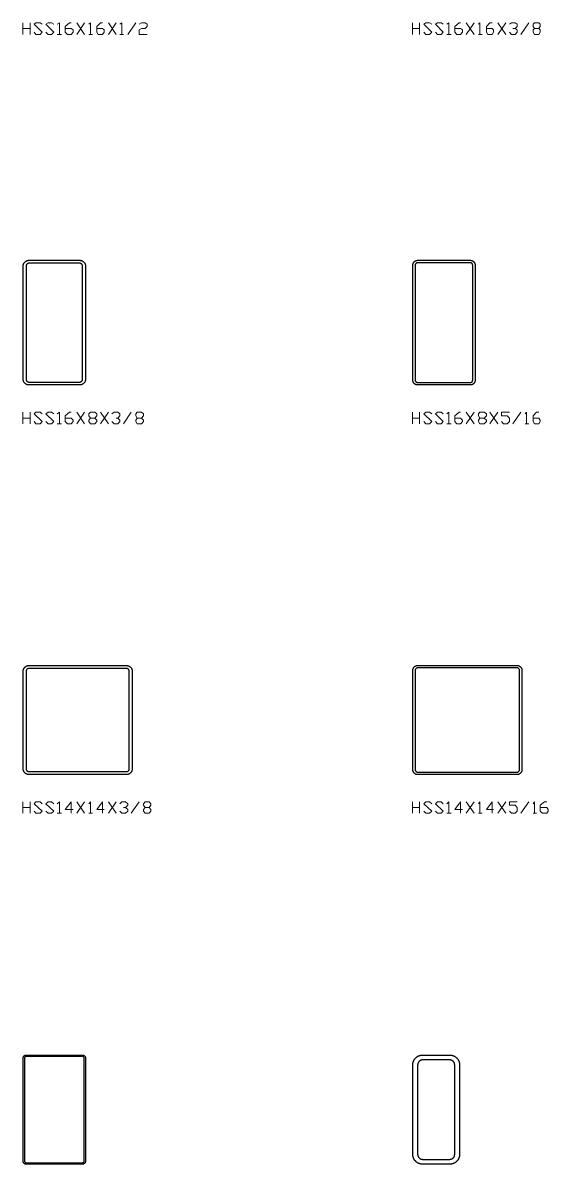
# Model space of a CAD drawing. Header units: inches. Extents: x 0 to 975, y -1305 to 34.
# Drawn here: x 900 to 967.4, y -450 to -303.5 of the extents above; entities that cross this region are included whole.
import ezdxf

# ---------------------------------------------------------------- set-up
doc = ezdxf.new("R2010")
doc.units = ezdxf.units.IN
doc.header["$MEASUREMENT"] = 0
doc.layers.add('AISC_STEEL', color=7, linetype='Continuous')

msp = doc.modelspace()

# ---------------------------------------------------------------- linework, layer by layer
at = {"color": 3, "lineweight": 0}
for p, q in [((899.96, -305), (899.96, -303.52)), ((899.96, -304.26), (900.88, -304.26)), ((900.88, -303.52), (900.88, -305)), ((906.87, -303.52), (907.89, -305)), ((906.87, -305), (907.89, -303.52)), ((910.93, -303.52), (911.95, -305)), ((910.93, -305), (911.95, -303.52)), ((913.42, -305), (914.44, -303.52)), ((949.94, -305), (949.94, -303.52)), ((949.94, -304.26), (950.86, -304.26)), ((950.86, -303.52), (950.86, -305)), ((956.86, -303.52), (957.87, -305)), ((956.86, -305), (957.87, -303.52)), ((960.91, -303.52), (961.93, -305)), ((960.91, -305), (961.93, -303.52)), ((963.86, -305), (964.88, -303.52)), ((904.38, -305), (904.94, -305)), ((908.44, -305), (908.9, -305)), ((912.41, -305), (912.87, -305)), ((954.37, -305), (954.92, -305)), ((958.42, -305), (958.88, -305)), ((899.96, -354.98), (899.96, -353.5)), ((899.96, -354.24), (900.88, -354.24)), ((900.88, -353.5), (900.88, -354.98)), ((906.87, -353.5), (907.89, -354.98)), ((906.87, -354.98), (907.89, -353.5)), ((909.92, -353.5), (910.93, -354.98)), ((909.92, -354.98), (910.93, -353.5)), ((912.87, -354.98), (913.88, -353.5)), ((949.94, -354.98), (949.94, -353.5)), ((949.94, -354.24), (950.86, -354.24)), ((950.86, -353.5), (950.86, -354.98)), ((956.86, -353.5), (957.87, -354.98)), ((956.86, -354.98), (957.87, -353.5)), ((959.9, -353.5), (960.91, -354.98)), ((959.9, -354.98), (960.91, -353.5)), ((962.85, -354.98), (963.86, -353.5)), ((904.38, -354.98), (904.94, -354.98)), ((954.37, -354.98), (954.92, -354.98)), ((964.42, -354.98), (964.88, -354.98)), ((899.96, -404.96), (899.96, -403.48)), ((899.96, -404.22), (900.88, -404.22)), ((900.88, -403.48), (900.88, -404.96)), ((906.87, -403.48), (907.89, -404.96)), ((906.87, -404.96), (907.89, -403.48)), ((910.93, -403.48), (911.95, -404.96)), ((910.93, -404.96), (911.95, -403.48)), ((913.88, -404.96), (914.9, -403.48)), ((949.94, -404.96), (949.94, -403.48)), ((949.94, -404.22), (950.86, -404.22)), ((950.86, -403.48), (950.86, -404.96)), ((956.86, -403.48), (957.87, -404.96)), ((956.86, -404.96), (957.87, -403.48)), ((960.91, -403.48), (961.93, -404.96)), ((960.91, -404.96), (961.93, -403.48)), ((963.86, -404.96), (964.88, -403.48)), ((904.38, -404.96), (904.94, -404.96)), ((908.44, -404.96), (908.9, -404.96)), ((954.37, -404.96), (954.92, -404.96)), ((958.42, -404.96), (958.88, -404.96)), ((965.43, -404.96), (965.89, -404.96))]:
    msp.add_line(p, q, dxfattribs=at)
for points in [[(901.43, -304.72), (901.62, -305), (902.17, -305), (902.45, -304.72), (901.43, -303.7), (901.62, -303.52), (902.17, -303.52), (902.45, -303.7)], [(902.91, -304.72), (903.19, -305), (903.65, -305), (903.92, -304.72), (902.91, -303.7), (903.19, -303.52), (903.65, -303.52), (903.92, -303.7)], [(904.38, -303.7), (904.66, -303.52), (904.66, -305)], [(905.4, -304.26), (906.14, -304.26), (906.41, -304.44), (906.41, -304.72), (906.14, -305), (905.68, -305), (905.4, -304.72), (905.4, -303.98), (905.95, -303.52), (906.14, -303.52)], [(908.44, -303.7), (908.63, -303.52), (908.63, -305)], [(909.46, -304.26), (910.19, -304.26), (910.38, -304.44), (910.38, -304.72), (910.19, -305), (909.64, -305), (909.46, -304.72), (909.46, -303.98), (909.92, -303.52), (910.19, -303.52)], [(912.41, -303.7), (912.68, -303.52), (912.68, -305)], [(914.9, -303.7), (915.17, -303.52), (915.64, -303.52), (915.91, -303.7), (915.91, -303.98), (915.64, -304.26), (915.17, -304.26), (914.9, -304.44), (914.9, -305), (915.91, -305)], [(951.42, -304.72), (951.69, -305), (952.15, -305), (952.43, -304.72), (951.42, -303.7), (951.69, -303.52), (952.15, -303.52), (952.43, -303.7)], [(952.89, -304.72), (953.17, -305), (953.63, -305), (953.91, -304.72), (952.89, -303.7), (953.17, -303.52), (953.63, -303.52), (953.91, -303.7)], [(954.37, -303.7), (954.64, -303.52), (954.64, -305)], [(955.38, -304.26), (956.12, -304.26), (956.39, -304.44), (956.39, -304.72), (956.12, -305), (955.66, -305), (955.38, -304.72), (955.38, -303.98), (955.93, -303.52), (956.12, -303.52)], [(958.42, -303.7), (958.61, -303.52), (958.61, -305)], [(959.44, -304.26), (960.18, -304.26), (960.36, -304.44), (960.36, -304.72), (960.18, -305), (959.62, -305), (959.44, -304.72), (959.44, -303.98), (959.9, -303.52), (960.18, -303.52)], [(962.39, -303.7), (962.67, -303.52), (963.13, -303.52), (963.4, -303.7), (963.4, -303.98), (963.13, -304.26), (962.85, -304.26)], [(963.13, -304.26), (963.4, -304.44), (963.4, -304.72), (963.13, -305), (962.67, -305), (962.39, -304.72)], [(966.17, -304.26), (966.35, -304.44), (966.35, -304.72), (966.17, -305), (965.62, -305), (965.43, -304.72), (965.43, -304.44), (965.62, -304.26), (966.17, -304.26), (966.35, -303.98), (966.35, -303.7), (966.17, -303.52), (965.62, -303.52), (965.43, -303.7), (965.43, -303.98), (965.62, -304.26)], [(901.43, -354.7), (901.62, -354.98), (902.17, -354.98), (902.45, -354.7), (901.43, -353.69), (901.62, -353.5), (902.17, -353.5), (902.45, -353.69)], [(902.91, -354.7), (903.19, -354.98), (903.65, -354.98), (903.92, -354.7), (902.91, -353.69), (903.19, -353.5), (903.65, -353.5), (903.92, -353.69)], [(904.38, -353.69), (904.66, -353.5), (904.66, -354.98)], [(905.4, -354.24), (906.14, -354.24), (906.41, -354.52), (906.41, -354.7), (906.14, -354.98), (905.68, -354.98), (905.4, -354.7), (905.4, -353.96), (905.95, -353.5), (906.14, -353.5)], [(909.18, -354.24), (909.46, -354.52), (909.46, -354.7), (909.18, -354.98), (908.63, -354.98), (908.44, -354.7), (908.44, -354.52), (908.63, -354.24), (909.18, -354.24), (909.46, -353.96), (909.46, -353.69), (909.18, -353.5), (908.63, -353.5), (908.44, -353.69), (908.44, -353.96), (908.63, -354.24)], [(911.39, -353.69), (911.67, -353.5), (912.13, -353.5), (912.41, -353.69), (912.41, -353.96), (912.13, -354.24), (911.95, -354.24)], [(912.13, -354.24), (912.41, -354.52), (912.41, -354.7), (912.13, -354.98), (911.67, -354.98), (911.39, -354.7)], [(915.17, -354.24), (915.45, -354.52), (915.45, -354.7), (915.17, -354.98), (914.62, -354.98), (914.44, -354.7), (914.44, -354.52), (914.62, -354.24), (915.17, -354.24), (915.45, -353.96), (915.45, -353.69), (915.17, -353.5), (914.62, -353.5), (914.44, -353.69), (914.44, -353.96), (914.62, -354.24)], [(951.42, -354.7), (951.69, -354.98), (952.15, -354.98), (952.43, -354.7), (951.42, -353.69), (951.69, -353.5), (952.15, -353.5), (952.43, -353.69)], [(952.89, -354.7), (953.17, -354.98), (953.63, -354.98), (953.91, -354.7), (952.89, -353.69), (953.17, -353.5), (953.63, -353.5), (953.91, -353.69)], [(954.37, -353.69), (954.64, -353.5), (954.64, -354.98)], [(955.38, -354.24), (956.12, -354.24), (956.39, -354.52), (956.39, -354.7), (956.12, -354.98), (955.66, -354.98), (955.38, -354.7), (955.38, -353.96), (955.93, -353.5), (956.12, -353.5)], [(959.16, -354.24), (959.44, -354.52), (959.44, -354.7), (959.16, -354.98), (958.61, -354.98), (958.42, -354.7), (958.42, -354.52), (958.61, -354.24), (959.16, -354.24), (959.44, -353.96), (959.44, -353.69), (959.16, -353.5), (958.61, -353.5), (958.42, -353.69), (958.42, -353.96), (958.61, -354.24)], [(961.37, -354.7), (961.65, -354.98), (962.11, -354.98), (962.39, -354.7), (962.39, -354.24), (962.11, -353.96), (961.37, -353.96), (961.37, -353.5), (962.39, -353.5)], [(964.42, -353.69), (964.6, -353.5), (964.6, -354.98)], [(965.43, -354.24), (966.17, -354.24), (966.35, -354.52), (966.35, -354.7), (966.17, -354.98), (965.62, -354.98), (965.43, -354.7), (965.43, -353.96), (965.89, -353.5), (966.17, -353.5)], [(901.43, -404.68), (901.62, -404.96), (902.17, -404.96), (902.45, -404.68), (901.43, -403.76), (901.62, -403.48), (902.17, -403.48), (902.45, -403.76)], [(902.91, -404.68), (903.19, -404.96), (903.65, -404.96), (903.92, -404.68), (902.91, -403.76), (903.19, -403.48), (903.65, -403.48), (903.92, -403.76)], [(904.38, -403.76), (904.66, -403.48), (904.66, -404.96)], [(906.41, -404.5), (905.4, -404.5), (906.14, -403.48), (906.14, -404.96)], [(908.44, -403.76), (908.63, -403.48), (908.63, -404.96)], [(910.38, -404.5), (909.46, -404.5), (910.19, -403.48), (910.19, -404.96)], [(912.41, -403.76), (912.68, -403.48), (913.15, -403.48), (913.42, -403.76), (913.42, -403.94), (913.15, -404.22), (912.87, -404.22)], [(913.15, -404.22), (913.42, -404.5), (913.42, -404.68), (913.15, -404.96), (912.68, -404.96), (912.41, -404.68)], [(916.19, -404.22), (916.37, -404.5), (916.37, -404.68), (916.19, -404.96), (915.64, -404.96), (915.45, -404.68), (915.45, -404.5), (915.64, -404.22), (916.19, -404.22), (916.37, -403.94), (916.37, -403.76), (916.19, -403.48), (915.64, -403.48), (915.45, -403.76), (915.45, -403.94), (915.64, -404.22)], [(951.42, -404.68), (951.69, -404.96), (952.15, -404.96), (952.43, -404.68), (951.42, -403.76), (951.69, -403.48), (952.15, -403.48), (952.43, -403.76)], [(952.89, -404.68), (953.17, -404.96), (953.63, -404.96), (953.91, -404.68), (952.89, -403.76), (953.17, -403.48), (953.63, -403.48), (953.91, -403.76)], [(954.37, -403.76), (954.64, -403.48), (954.64, -404.96)], [(956.39, -404.5), (955.38, -404.5), (956.12, -403.48), (956.12, -404.96)], [(958.42, -403.76), (958.61, -403.48), (958.61, -404.96)], [(960.36, -404.5), (959.44, -404.5), (960.18, -403.48), (960.18, -404.96)], [(962.39, -404.68), (962.67, -404.96), (963.13, -404.96), (963.4, -404.68), (963.4, -404.22), (963.13, -403.94), (962.39, -403.94), (962.39, -403.48), (963.4, -403.48)], [(965.43, -403.76), (965.62, -403.48), (965.62, -404.96)], [(966.35, -404.22), (967.18, -404.22), (967.37, -404.5), (967.37, -404.68), (967.18, -404.96), (966.63, -404.96), (966.35, -404.68), (966.35, -403.94), (966.91, -403.48), (967.18, -403.48)]]:
    msp.add_lwpolyline(points, dxfattribs=at)
at = {"layer": 'AISC_STEEL'}
for points in [[(907.25, -334), (907.28, -334), (907.31, -334), (907.34, -334.01), (907.37, -334.01), (907.4, -334.01), (907.43, -334.02), (907.45, -334.03), (907.48, -334.04), (907.51, -334.05), (907.54, -334.06), (907.56, -334.07), (907.59, -334.08), (907.62, -334.1), (907.64, -334.11), (907.67, -334.13), (907.69, -334.14), (907.71, -334.16), (907.74, -334.18), (907.76, -334.2), (907.78, -334.22), (907.8, -334.24), (907.82, -334.26), (907.84, -334.29), (907.86, -334.31), (907.87, -334.33), (907.89, -334.36), (907.9, -334.38), (907.92, -334.41), (907.93, -334.44), (907.94, -334.46), (907.95, -334.49), (907.96, -334.52), (907.97, -334.55), (907.98, -334.57), (907.99, -334.6), (907.99, -334.63), (907.99, -334.66), (908, -334.69), (908, -334.72), (908, -334.75), (908, -349.25), (908, -349.28), (908, -349.31), (907.99, -349.34), (907.99, -349.37), (907.99, -349.4), (907.98, -349.43), (907.97, -349.45), (907.96, -349.48), (907.95, -349.51), (907.94, -349.54), (907.93, -349.56), (907.92, -349.59), (907.9, -349.62), (907.89, -349.64), (907.87, -349.67), (907.86, -349.69), (907.84, -349.71), (907.82, -349.74), (907.8, -349.76), (907.78, -349.78), (907.76, -349.8), (907.74, -349.82), (907.71, -349.84), (907.69, -349.86), (907.67, -349.87), (907.64, -349.89), (907.62, -349.9), (907.59, -349.92), (907.56, -349.93), (907.54, -349.94), (907.51, -349.95), (907.48, -349.96), (907.45, -349.97), (907.43, -349.98), (907.4, -349.99), (907.37, -349.99), (907.34, -349.99), (907.31, -350), (907.28, -350), (907.25, -350), (900.75, -350), (900.72, -350), (900.69, -350), (900.66, -349.99), (900.63, -349.99), (900.6, -349.99), (900.57, -349.98), (900.55, -349.97), (900.52, -349.96), (900.49, -349.95), (900.46, -349.94), (900.44, -349.93), (900.41, -349.92), (900.38, -349.9), (900.36, -349.89), (900.33, -349.87), (900.31, -349.86), (900.29, -349.84), (900.26, -349.82), (900.24, -349.8), (900.22, -349.78), (900.2, -349.76), (900.18, -349.74), (900.16, -349.71), (900.14, -349.69), (900.13, -349.67), (900.11, -349.64), (900.1, -349.62), (900.08, -349.59), (900.07, -349.56), (900.06, -349.54), (900.05, -349.51), (900.04, -349.48), (900.03, -349.45), (900.02, -349.43), (900.01, -349.4), (900.01, -349.37), (900.01, -349.34), (900, -349.31), (900, -349.28), (900, -349.25), (900, -334.75), (900, -334.72), (900, -334.69), (900.01, -334.66), (900.01, -334.63), (900.01, -334.6), (900.02, -334.57), (900.03, -334.55), (900.04, -334.52), (900.05, -334.49), (900.06, -334.46), (900.07, -334.44), (900.08, -334.41), (900.1, -334.38), (900.11, -334.36), (900.13, -334.33), (900.14, -334.31), (900.16, -334.29), (900.18, -334.26), (900.2, -334.24), (900.22, -334.22), (900.24, -334.2), (900.26, -334.18), (900.29, -334.16), (900.31, -334.14), (900.33, -334.13), (900.36, -334.11), (900.38, -334.1), (900.41, -334.08), (900.44, -334.07), (900.46, -334.06), (900.49, -334.05), (900.52, -334.04), (900.55, -334.03), (900.57, -334.02), (900.6, -334.01), (900.63, -334.01), (900.66, -334.01), (900.69, -334), (900.72, -334), (900.75, -334)], [(900.75, -334.38), (900.72, -334.38), (900.69, -334.38), (900.66, -334.39), (900.63, -334.39), (900.61, -334.4), (900.58, -334.42), (900.55, -334.43), (900.53, -334.45), (900.51, -334.46), (900.48, -334.48), (900.46, -334.51), (900.45, -334.53), (900.43, -334.55), (900.42, -334.58), (900.4, -334.61), (900.39, -334.63), (900.39, -334.66), (900.38, -334.69), (900.38, -334.72), (900.38, -334.75), (900.38, -349.25), (900.38, -349.28), (900.38, -349.31), (900.39, -349.34), (900.39, -349.37), (900.4, -349.39), (900.42, -349.42), (900.43, -349.45), (900.45, -349.47), (900.46, -349.49), (900.48, -349.52), (900.51, -349.54), (900.53, -349.55), (900.55, -349.57), (900.58, -349.58), (900.61, -349.6), (900.63, -349.61), (900.66, -349.61), (900.69, -349.62), (900.72, -349.62), (900.75, -349.62), (907.25, -349.62), (907.28, -349.62), (907.31, -349.62), (907.34, -349.61), (907.37, -349.61), (907.39, -349.6), (907.42, -349.58), (907.45, -349.57), (907.47, -349.55), (907.49, -349.54), (907.52, -349.52), (907.54, -349.49), (907.55, -349.47), (907.57, -349.45), (907.58, -349.42), (907.6, -349.39), (907.61, -349.37), (907.61, -349.34), (907.62, -349.31), (907.62, -349.28), (907.62, -349.25), (907.62, -334.75), (907.62, -334.72), (907.62, -334.69), (907.61, -334.66), (907.61, -334.63), (907.6, -334.61), (907.58, -334.58), (907.57, -334.55), (907.55, -334.53), (907.54, -334.51), (907.52, -334.48), (907.49, -334.46), (907.47, -334.45), (907.45, -334.43), (907.42, -334.42), (907.39, -334.4), (907.37, -334.39), (907.34, -334.39), (907.31, -334.38), (907.28, -334.38), (907.25, -334.38)], [(957.38, -334), (957.4, -334), (957.43, -334), (957.46, -334.01), (957.49, -334.01), (957.52, -334.02), (957.55, -334.03), (957.58, -334.03), (957.61, -334.04), (957.63, -334.06), (957.66, -334.07), (957.69, -334.08), (957.71, -334.1), (957.74, -334.12), (957.76, -334.13), (957.78, -334.15), (957.81, -334.17), (957.83, -334.19), (957.85, -334.22), (957.87, -334.24), (957.88, -334.26), (957.9, -334.29), (957.92, -334.31), (957.93, -334.34), (957.94, -334.37), (957.96, -334.39), (957.97, -334.42), (957.97, -334.45), (957.98, -334.48), (957.99, -334.51), (957.99, -334.54), (958, -334.57), (958, -334.6), (958, -334.62), (958, -349.38), (958, -349.4), (958, -349.43), (957.99, -349.46), (957.99, -349.49), (957.98, -349.52), (957.97, -349.55), (957.97, -349.58), (957.96, -349.61), (957.94, -349.63), (957.93, -349.66), (957.92, -349.69), (957.9, -349.71), (957.88, -349.74), (957.87, -349.76), (957.85, -349.78), (957.83, -349.81), (957.81, -349.83), (957.78, -349.85), (957.76, -349.87), (957.74, -349.88), (957.71, -349.9), (957.69, -349.92), (957.66, -349.93), (957.63, -349.94), (957.61, -349.96), (957.58, -349.97), (957.55, -349.97), (957.52, -349.98), (957.49, -349.99), (957.46, -349.99), (957.43, -350), (957.4, -350), (957.38, -350), (950.62, -350), (950.6, -350), (950.57, -350), (950.54, -349.99), (950.51, -349.99), (950.48, -349.98), (950.45, -349.97), (950.42, -349.97), (950.39, -349.96), (950.37, -349.94), (950.34, -349.93), (950.31, -349.92), (950.29, -349.9), (950.26, -349.88), (950.24, -349.87), (950.22, -349.85), (950.19, -349.83), (950.17, -349.81), (950.15, -349.78), (950.13, -349.76), (950.12, -349.74), (950.1, -349.71), (950.08, -349.69), (950.07, -349.66), (950.06, -349.63), (950.04, -349.61), (950.03, -349.58), (950.03, -349.55), (950.02, -349.52), (950.01, -349.49), (950.01, -349.46), (950, -349.43), (950, -349.4), (950, -349.38), (950, -334.62), (950, -334.6), (950, -334.57), (950.01, -334.54), (950.01, -334.51), (950.02, -334.48), (950.03, -334.45), (950.03, -334.42), (950.04, -334.39), (950.06, -334.37), (950.07, -334.34), (950.08, -334.31), (950.1, -334.29), (950.12, -334.26), (950.13, -334.24), (950.15, -334.22), (950.17, -334.19), (950.19, -334.17), (950.22, -334.15), (950.24, -334.13), (950.26, -334.12), (950.29, -334.1), (950.31, -334.08), (950.34, -334.07), (950.37, -334.06), (950.39, -334.04), (950.42, -334.03), (950.45, -334.03), (950.48, -334.02), (950.51, -334.01), (950.54, -334.01), (950.57, -334), (950.6, -334), (950.62, -334)], [(950.62, -334.31), (950.6, -334.31), (950.57, -334.32), (950.54, -334.32), (950.51, -334.33), (950.49, -334.35), (950.46, -334.36), (950.44, -334.38), (950.41, -334.39), (950.39, -334.41), (950.38, -334.44), (950.36, -334.46), (950.35, -334.49), (950.33, -334.51), (950.32, -334.54), (950.32, -334.57), (950.31, -334.6), (950.31, -334.62), (950.31, -349.38), (950.31, -349.4), (950.32, -349.43), (950.32, -349.46), (950.33, -349.49), (950.35, -349.51), (950.36, -349.54), (950.38, -349.56), (950.39, -349.59), (950.41, -349.61), (950.44, -349.62), (950.46, -349.64), (950.49, -349.65), (950.51, -349.67), (950.54, -349.68), (950.57, -349.68), (950.6, -349.69), (950.62, -349.69), (957.38, -349.69), (957.4, -349.69), (957.43, -349.68), (957.46, -349.68), (957.49, -349.67), (957.51, -349.65), (957.54, -349.64), (957.56, -349.62), (957.59, -349.61), (957.61, -349.59), (957.62, -349.56), (957.64, -349.54), (957.65, -349.51), (957.67, -349.49), (957.68, -349.46), (957.68, -349.43), (957.69, -349.4), (957.69, -349.38), (957.69, -334.62), (957.69, -334.6), (957.68, -334.57), (957.68, -334.54), (957.67, -334.51), (957.65, -334.49), (957.64, -334.46), (957.62, -334.44), (957.61, -334.41), (957.59, -334.39), (957.56, -334.38), (957.54, -334.36), (957.51, -334.35), (957.49, -334.33), (957.46, -334.32), (957.43, -334.32), (957.4, -334.31), (957.38, -334.31)], [(913.25, -386), (913.28, -386), (913.31, -386), (913.34, -386.01), (913.37, -386.01), (913.4, -386.01), (913.43, -386.02), (913.45, -386.03), (913.48, -386.04), (913.51, -386.05), (913.54, -386.06), (913.56, -386.07), (913.59, -386.08), (913.62, -386.1), (913.64, -386.11), (913.67, -386.13), (913.69, -386.14), (913.71, -386.16), (913.74, -386.18), (913.76, -386.2), (913.78, -386.22), (913.8, -386.24), (913.82, -386.26), (913.84, -386.29), (913.86, -386.31), (913.87, -386.33), (913.89, -386.36), (913.9, -386.38), (913.92, -386.41), (913.93, -386.44), (913.94, -386.46), (913.95, -386.49), (913.96, -386.52), (913.97, -386.55), (913.98, -386.57), (913.99, -386.6), (913.99, -386.63), (913.99, -386.66), (914, -386.69), (914, -386.72), (914, -386.75), (914, -399.25), (914, -399.28), (914, -399.31), (913.99, -399.34), (913.99, -399.37), (913.99, -399.4), (913.98, -399.43), (913.97, -399.45), (913.96, -399.48), (913.95, -399.51), (913.94, -399.54), (913.93, -399.56), (913.92, -399.59), (913.9, -399.62), (913.89, -399.64), (913.87, -399.67), (913.86, -399.69), (913.84, -399.71), (913.82, -399.74), (913.8, -399.76), (913.78, -399.78), (913.76, -399.8), (913.74, -399.82), (913.71, -399.84), (913.69, -399.86), (913.67, -399.87), (913.64, -399.89), (913.62, -399.9), (913.59, -399.92), (913.56, -399.93), (913.54, -399.94), (913.51, -399.95), (913.48, -399.96), (913.45, -399.97), (913.43, -399.98), (913.4, -399.99), (913.37, -399.99), (913.34, -399.99), (913.31, -400), (913.28, -400), (913.25, -400), (900.75, -400), (900.72, -400), (900.69, -400), (900.66, -399.99), (900.63, -399.99), (900.6, -399.99), (900.57, -399.98), (900.55, -399.97), (900.52, -399.96), (900.49, -399.95), (900.46, -399.94), (900.44, -399.93), (900.41, -399.92), (900.38, -399.9), (900.36, -399.89), (900.33, -399.87), (900.31, -399.86), (900.29, -399.84), (900.26, -399.82), (900.24, -399.8), (900.22, -399.78), (900.2, -399.76), (900.18, -399.74), (900.16, -399.71), (900.14, -399.69), (900.13, -399.67), (900.11, -399.64), (900.1, -399.62), (900.08, -399.59), (900.07, -399.56), (900.06, -399.54), (900.05, -399.51), (900.04, -399.48), (900.03, -399.45), (900.02, -399.43), (900.01, -399.4), (900.01, -399.37), (900.01, -399.34), (900, -399.31), (900, -399.28), (900, -399.25), (900, -386.75), (900, -386.72), (900, -386.69), (900.01, -386.66), (900.01, -386.63), (900.01, -386.6), (900.02, -386.57), (900.03, -386.55), (900.04, -386.52), (900.05, -386.49), (900.06, -386.46), (900.07, -386.44), (900.08, -386.41), (900.1, -386.38), (900.11, -386.36), (900.13, -386.33), (900.14, -386.31), (900.16, -386.29), (900.18, -386.26), (900.2, -386.24), (900.22, -386.22), (900.24, -386.2), (900.26, -386.18), (900.29, -386.16), (900.31, -386.14), (900.33, -386.13), (900.36, -386.11), (900.38, -386.1), (900.41, -386.08), (900.44, -386.07), (900.46, -386.06), (900.49, -386.05), (900.52, -386.04), (900.55, -386.03), (900.57, -386.02), (900.6, -386.01), (900.63, -386.01), (900.66, -386.01), (900.69, -386), (900.72, -386), (900.75, -386)], [(900.75, -386.38), (900.72, -386.38), (900.69, -386.38), (900.66, -386.39), (900.63, -386.39), (900.61, -386.4), (900.58, -386.42), (900.55, -386.43), (900.53, -386.45), (900.51, -386.46), (900.48, -386.48), (900.46, -386.51), (900.45, -386.53), (900.43, -386.55), (900.42, -386.58), (900.4, -386.61), (900.39, -386.63), (900.39, -386.66), (900.38, -386.69), (900.38, -386.72), (900.38, -386.75), (900.38, -399.25), (900.38, -399.28), (900.38, -399.31), (900.39, -399.34), (900.39, -399.37), (900.4, -399.39), (900.42, -399.42), (900.43, -399.45), (900.45, -399.47), (900.46, -399.49), (900.48, -399.52), (900.51, -399.54), (900.53, -399.55), (900.55, -399.57), (900.58, -399.58), (900.61, -399.6), (900.63, -399.61), (900.66, -399.61), (900.69, -399.62), (900.72, -399.62), (900.75, -399.62), (913.25, -399.62), (913.28, -399.62), (913.31, -399.62), (913.34, -399.61), (913.37, -399.61), (913.39, -399.6), (913.42, -399.58), (913.45, -399.57), (913.47, -399.55), (913.49, -399.54), (913.52, -399.52), (913.54, -399.49), (913.55, -399.47), (913.57, -399.45), (913.58, -399.42), (913.6, -399.39), (913.61, -399.37), (913.61, -399.34), (913.62, -399.31), (913.62, -399.28), (913.62, -399.25), (913.62, -386.75), (913.62, -386.72), (913.62, -386.69), (913.61, -386.66), (913.61, -386.63), (913.6, -386.61), (913.58, -386.58), (913.57, -386.55), (913.55, -386.53), (913.54, -386.51), (913.52, -386.48), (913.49, -386.46), (913.47, -386.45), (913.45, -386.43), (913.42, -386.42), (913.39, -386.4), (913.37, -386.39), (913.34, -386.39), (913.31, -386.38), (913.28, -386.38), (913.25, -386.38)], [(963.38, -386), (963.4, -386), (963.43, -386), (963.46, -386.01), (963.49, -386.01), (963.52, -386.02), (963.55, -386.03), (963.58, -386.03), (963.61, -386.04), (963.63, -386.06), (963.66, -386.07), (963.69, -386.08), (963.71, -386.1), (963.74, -386.12), (963.76, -386.13), (963.78, -386.15), (963.81, -386.17), (963.83, -386.19), (963.85, -386.22), (963.87, -386.24), (963.88, -386.26), (963.9, -386.29), (963.92, -386.31), (963.93, -386.34), (963.94, -386.37), (963.96, -386.39), (963.97, -386.42), (963.97, -386.45), (963.98, -386.48), (963.99, -386.51), (963.99, -386.54), (964, -386.57), (964, -386.6), (964, -386.62), (964, -399.38), (964, -399.4), (964, -399.43), (963.99, -399.46), (963.99, -399.49), (963.98, -399.52), (963.97, -399.55), (963.97, -399.58), (963.96, -399.61), (963.94, -399.63), (963.93, -399.66), (963.92, -399.69), (963.9, -399.71), (963.88, -399.74), (963.87, -399.76), (963.85, -399.78), (963.83, -399.81), (963.81, -399.83), (963.78, -399.85), (963.76, -399.87), (963.74, -399.88), (963.71, -399.9), (963.69, -399.92), (963.66, -399.93), (963.63, -399.94), (963.61, -399.96), (963.58, -399.97), (963.55, -399.97), (963.52, -399.98), (963.49, -399.99), (963.46, -399.99), (963.43, -400), (963.4, -400), (963.38, -400), (950.62, -400), (950.6, -400), (950.57, -400), (950.54, -399.99), (950.51, -399.99), (950.48, -399.98), (950.45, -399.97), (950.42, -399.97), (950.39, -399.96), (950.37, -399.94), (950.34, -399.93), (950.31, -399.92), (950.29, -399.9), (950.26, -399.88), (950.24, -399.87), (950.22, -399.85), (950.19, -399.83), (950.17, -399.81), (950.15, -399.78), (950.13, -399.76), (950.12, -399.74), (950.1, -399.71), (950.08, -399.69), (950.07, -399.66), (950.06, -399.63), (950.04, -399.61), (950.03, -399.58), (950.03, -399.55), (950.02, -399.52), (950.01, -399.49), (950.01, -399.46), (950, -399.43), (950, -399.4), (950, -399.38), (950, -386.62), (950, -386.6), (950, -386.57), (950.01, -386.54), (950.01, -386.51), (950.02, -386.48), (950.03, -386.45), (950.03, -386.42), (950.04, -386.39), (950.06, -386.37), (950.07, -386.34), (950.08, -386.31), (950.1, -386.29), (950.12, -386.26), (950.13, -386.24), (950.15, -386.22), (950.17, -386.19), (950.19, -386.17), (950.22, -386.15), (950.24, -386.13), (950.26, -386.12), (950.29, -386.1), (950.31, -386.08), (950.34, -386.07), (950.37, -386.06), (950.39, -386.04), (950.42, -386.03), (950.45, -386.03), (950.48, -386.02), (950.51, -386.01), (950.54, -386.01), (950.57, -386), (950.6, -386), (950.62, -386)], [(950.62, -386.31), (950.6, -386.31), (950.57, -386.32), (950.54, -386.32), (950.51, -386.33), (950.49, -386.35), (950.46, -386.36), (950.44, -386.38), (950.41, -386.39), (950.39, -386.41), (950.38, -386.44), (950.36, -386.46), (950.35, -386.49), (950.33, -386.51), (950.32, -386.54), (950.32, -386.57), (950.31, -386.6), (950.31, -386.62), (950.31, -399.38), (950.31, -399.4), (950.32, -399.43), (950.32, -399.46), (950.33, -399.49), (950.35, -399.51), (950.36, -399.54), (950.38, -399.56), (950.39, -399.59), (950.41, -399.61), (950.44, -399.62), (950.46, -399.64), (950.49, -399.65), (950.51, -399.67), (950.54, -399.68), (950.57, -399.68), (950.6, -399.69), (950.62, -399.69), (963.38, -399.69), (963.4, -399.69), (963.43, -399.68), (963.46, -399.68), (963.49, -399.67), (963.51, -399.65), (963.54, -399.64), (963.56, -399.62), (963.59, -399.61), (963.61, -399.59), (963.62, -399.56), (963.64, -399.54), (963.65, -399.51), (963.67, -399.49), (963.68, -399.46), (963.68, -399.43), (963.69, -399.4), (963.69, -399.38), (963.69, -386.62), (963.69, -386.6), (963.68, -386.57), (963.68, -386.54), (963.67, -386.51), (963.65, -386.49), (963.64, -386.46), (963.62, -386.44), (963.61, -386.41), (963.59, -386.39), (963.56, -386.38), (963.54, -386.36), (963.51, -386.35), (963.49, -386.33), (963.46, -386.32), (963.43, -386.32), (963.4, -386.31), (963.38, -386.31)], [(907.62, -436), (907.65, -436), (907.68, -436), (907.71, -436.01), (907.74, -436.02), (907.77, -436.03), (907.8, -436.04), (907.82, -436.06), (907.85, -436.07), (907.87, -436.09), (907.89, -436.11), (907.91, -436.13), (907.93, -436.15), (907.94, -436.18), (907.96, -436.2), (907.97, -436.23), (907.98, -436.26), (907.99, -436.29), (908, -436.32), (908, -436.35), (908, -436.38), (908, -449.62), (908, -449.65), (908, -449.68), (907.99, -449.71), (907.98, -449.74), (907.97, -449.77), (907.96, -449.8), (907.94, -449.82), (907.93, -449.85), (907.91, -449.87), (907.89, -449.89), (907.87, -449.91), (907.85, -449.93), (907.82, -449.94), (907.8, -449.96), (907.77, -449.97), (907.74, -449.98), (907.71, -449.99), (907.68, -450), (907.65, -450), (907.62, -450), (900.38, -450), (900.35, -450), (900.32, -450), (900.29, -449.99), (900.26, -449.98), (900.23, -449.97), (900.2, -449.96), (900.18, -449.94), (900.15, -449.93), (900.13, -449.91), (900.11, -449.89), (900.09, -449.87), (900.07, -449.85), (900.06, -449.82), (900.04, -449.8), (900.03, -449.77), (900.02, -449.74), (900.01, -449.71), (900, -449.68), (900, -449.65), (900, -449.62), (900, -436.38), (900, -436.35), (900, -436.32), (900.01, -436.29), (900.02, -436.26), (900.03, -436.23), (900.04, -436.2), (900.06, -436.18), (900.07, -436.15), (900.09, -436.13), (900.11, -436.11), (900.13, -436.09), (900.15, -436.07), (900.18, -436.06), (900.2, -436.04), (900.23, -436.03), (900.26, -436.02), (900.29, -436.01), (900.32, -436), (900.35, -436), (900.38, -436)], [(900.38, -436.19), (900.35, -436.19), (900.33, -436.19), (900.3, -436.2), (900.28, -436.21), (900.26, -436.23), (900.24, -436.24), (900.23, -436.26), (900.21, -436.28), (900.2, -436.3), (900.19, -436.33), (900.19, -436.35), (900.19, -436.38), (900.19, -449.62), (900.19, -449.65), (900.19, -449.67), (900.2, -449.7), (900.21, -449.72), (900.23, -449.74), (900.24, -449.76), (900.26, -449.77), (900.28, -449.79), (900.3, -449.8), (900.33, -449.81), (900.35, -449.81), (900.38, -449.81), (907.62, -449.81), (907.65, -449.81), (907.67, -449.81), (907.7, -449.8), (907.72, -449.79), (907.74, -449.77), (907.76, -449.76), (907.77, -449.74), (907.79, -449.72), (907.8, -449.7), (907.81, -449.67), (907.81, -449.65), (907.81, -449.62), (907.81, -436.38), (907.81, -436.35), (907.81, -436.33), (907.8, -436.3), (907.79, -436.28), (907.77, -436.26), (907.76, -436.24), (907.74, -436.23), (907.72, -436.21), (907.7, -436.2), (907.67, -436.19), (907.65, -436.19), (907.62, -436.19)], [(954.75, -436), (954.78, -436), (954.81, -436), (954.84, -436), (954.87, -436.01), (954.9, -436.01), (954.93, -436.01), (954.96, -436.02), (954.99, -436.02), (955.02, -436.03), (955.04, -436.04), (955.07, -436.04), (955.1, -436.05), (955.13, -436.06), (955.16, -436.07), (955.19, -436.08), (955.21, -436.09), (955.24, -436.1), (955.27, -436.11), (955.3, -436.13), (955.32, -436.14), (955.35, -436.15), (955.38, -436.17), (955.4, -436.18), (955.43, -436.2), (955.45, -436.21), (955.48, -436.23), (955.5, -436.25), (955.52, -436.27), (955.55, -436.29), (955.57, -436.31), (955.59, -436.33), (955.61, -436.35), (955.63, -436.37), (955.65, -436.39), (955.67, -436.41), (955.69, -436.43), (955.71, -436.45), (955.73, -436.48), (955.75, -436.5), (955.77, -436.52), (955.79, -436.55), (955.8, -436.57), (955.82, -436.6), (955.83, -436.62), (955.85, -436.65), (955.86, -436.68), (955.87, -436.7), (955.89, -436.73), (955.9, -436.76), (955.91, -436.79), (955.92, -436.81), (955.93, -436.84), (955.94, -436.87), (955.95, -436.9), (955.96, -436.93), (955.96, -436.96), (955.97, -436.98), (955.98, -437.01), (955.98, -437.04), (955.99, -437.07), (955.99, -437.1), (955.99, -437.13), (956, -437.16), (956, -437.19), (956, -437.22), (956, -437.25), (956, -448.75), (956, -448.78), (956, -448.81), (956, -448.84), (955.99, -448.87), (955.99, -448.9), (955.99, -448.93), (955.98, -448.96), (955.98, -448.99), (955.97, -449.02), (955.96, -449.04), (955.96, -449.07), (955.95, -449.1), (955.94, -449.13), (955.93, -449.16), (955.92, -449.19), (955.91, -449.21), (955.9, -449.24), (955.89, -449.27), (955.87, -449.3), (955.86, -449.32), (955.85, -449.35), (955.83, -449.38), (955.82, -449.4), (955.8, -449.43), (955.79, -449.45), (955.77, -449.48), (955.75, -449.5), (955.73, -449.52), (955.71, -449.55), (955.69, -449.57), (955.67, -449.59), (955.65, -449.61), (955.63, -449.63), (955.61, -449.65), (955.59, -449.67), (955.57, -449.69), (955.55, -449.71), (955.52, -449.73), (955.5, -449.75), (955.48, -449.77), (955.45, -449.79), (955.43, -449.8), (955.4, -449.82), (955.38, -449.83), (955.35, -449.85), (955.32, -449.86), (955.3, -449.87), (955.27, -449.89), (955.24, -449.9), (955.21, -449.91), (955.19, -449.92), (955.16, -449.93), (955.13, -449.94), (955.1, -449.95), (955.07, -449.96), (955.04, -449.96), (955.02, -449.97), (954.99, -449.98), (954.96, -449.98), (954.93, -449.99), (954.9, -449.99), (954.87, -449.99), (954.84, -450), (954.81, -450), (954.78, -450), (954.75, -450), (951.25, -450), (951.22, -450), (951.19, -450), (951.16, -450), (951.13, -449.99), (951.1, -449.99), (951.07, -449.99), (951.04, -449.98), (951.01, -449.98), (950.98, -449.97), (950.96, -449.96), (950.93, -449.96), (950.9, -449.95), (950.87, -449.94), (950.84, -449.93), (950.81, -449.92), (950.79, -449.91), (950.76, -449.9), (950.73, -449.89), (950.7, -449.87), (950.68, -449.86), (950.65, -449.85), (950.62, -449.83), (950.6, -449.82), (950.57, -449.8), (950.55, -449.79), (950.52, -449.77), (950.5, -449.75), (950.48, -449.73), (950.45, -449.71), (950.43, -449.69), (950.41, -449.67), (950.39, -449.65), (950.37, -449.63), (950.35, -449.61), (950.33, -449.59), (950.31, -449.57), (950.29, -449.55), (950.27, -449.52), (950.25, -449.5), (950.23, -449.48), (950.21, -449.45), (950.2, -449.43), (950.18, -449.4), (950.17, -449.38), (950.15, -449.35), (950.14, -449.32), (950.13, -449.3), (950.11, -449.27), (950.1, -449.24), (950.09, -449.21), (950.08, -449.19), (950.07, -449.16), (950.06, -449.13), (950.05, -449.1), (950.04, -449.07), (950.04, -449.04), (950.03, -449.02), (950.02, -448.99), (950.02, -448.96), (950.01, -448.93), (950.01, -448.9), (950.01, -448.87), (950, -448.84), (950, -448.81), (950, -448.78), (950, -448.75), (950, -437.25), (950, -437.22), (950, -437.19), (950, -437.16), (950.01, -437.13), (950.01, -437.1), (950.01, -437.07), (950.02, -437.04), (950.02, -437.01), (950.03, -436.98), (950.04, -436.96), (950.04, -436.93), (950.05, -436.9), (950.06, -436.87), (950.07, -436.84), (950.08, -436.81), (950.09, -436.79), (950.1, -436.76), (950.11, -436.73), (950.13, -436.7), (950.14, -436.68), (950.15, -436.65), (950.17, -436.62), (950.18, -436.6), (950.2, -436.57), (950.21, -436.55), (950.23, -436.52), (950.25, -436.5), (950.27, -436.48), (950.29, -436.45), (950.31, -436.43), (950.33, -436.41), (950.35, -436.39), (950.37, -436.37), (950.39, -436.35), (950.41, -436.33), (950.43, -436.31), (950.45, -436.29), (950.48, -436.27), (950.5, -436.25), (950.52, -436.23), (950.55, -436.21), (950.57, -436.2), (950.6, -436.18), (950.62, -436.17), (950.65, -436.15), (950.68, -436.14), (950.7, -436.13), (950.73, -436.11), (950.76, -436.1), (950.79, -436.09), (950.81, -436.08), (950.84, -436.07), (950.87, -436.06), (950.9, -436.05), (950.93, -436.04), (950.96, -436.04), (950.98, -436.03), (951.01, -436.02), (951.04, -436.02), (951.07, -436.01), (951.1, -436.01), (951.13, -436.01), (951.16, -436), (951.19, -436), (951.22, -436), (951.25, -436)], [(951.25, -436.62), (951.22, -436.63), (951.19, -436.63), (951.16, -436.63), (951.13, -436.64), (951.1, -436.64), (951.07, -436.65), (951.05, -436.66), (951.02, -436.67), (950.99, -436.68), (950.96, -436.69), (950.94, -436.71), (950.91, -436.72), (950.89, -436.74), (950.86, -436.76), (950.84, -436.78), (950.82, -436.8), (950.8, -436.82), (950.78, -436.84), (950.76, -436.86), (950.74, -436.89), (950.72, -436.91), (950.71, -436.94), (950.69, -436.96), (950.68, -436.99), (950.67, -437.02), (950.66, -437.05), (950.65, -437.07), (950.64, -437.1), (950.64, -437.13), (950.63, -437.16), (950.63, -437.19), (950.63, -437.22), (950.62, -437.25), (950.62, -448.75), (950.63, -448.78), (950.63, -448.81), (950.63, -448.84), (950.64, -448.87), (950.64, -448.9), (950.65, -448.93), (950.66, -448.95), (950.67, -448.98), (950.68, -449.01), (950.69, -449.04), (950.71, -449.06), (950.72, -449.09), (950.74, -449.11), (950.76, -449.14), (950.78, -449.16), (950.8, -449.18), (950.82, -449.2), (950.84, -449.22), (950.86, -449.24), (950.89, -449.26), (950.91, -449.28), (950.94, -449.29), (950.96, -449.31), (950.99, -449.32), (951.02, -449.33), (951.05, -449.34), (951.07, -449.35), (951.1, -449.36), (951.13, -449.36), (951.16, -449.37), (951.19, -449.37), (951.22, -449.37), (951.25, -449.38), (954.75, -449.38), (954.78, -449.37), (954.81, -449.37), (954.84, -449.37), (954.87, -449.36), (954.9, -449.36), (954.93, -449.35), (954.95, -449.34), (954.98, -449.33), (955.01, -449.32), (955.04, -449.31), (955.06, -449.29), (955.09, -449.28), (955.11, -449.26), (955.14, -449.24), (955.16, -449.22), (955.18, -449.2), (955.2, -449.18), (955.22, -449.16), (955.24, -449.14), (955.26, -449.11), (955.28, -449.09), (955.29, -449.06), (955.31, -449.04), (955.32, -449.01), (955.33, -448.98), (955.34, -448.95), (955.35, -448.93), (955.36, -448.9), (955.36, -448.87), (955.37, -448.84), (955.37, -448.81), (955.37, -448.78), (955.38, -448.75), (955.38, -437.25), (955.37, -437.22), (955.37, -437.19), (955.37, -437.16), (955.36, -437.13), (955.36, -437.1), (955.35, -437.07), (955.34, -437.05), (955.33, -437.02), (955.32, -436.99), (955.31, -436.96), (955.29, -436.94), (955.28, -436.91), (955.26, -436.89), (955.24, -436.86), (955.22, -436.84), (955.2, -436.82), (955.18, -436.8), (955.16, -436.78), (955.14, -436.76), (955.11, -436.74), (955.09, -436.72), (955.06, -436.71), (955.04, -436.69), (955.01, -436.68), (954.98, -436.67), (954.95, -436.66), (954.93, -436.65), (954.9, -436.64), (954.87, -436.64), (954.84, -436.63), (954.81, -436.63), (954.78, -436.63), (954.75, -436.62)]]:
    msp.add_lwpolyline(points, close=True, dxfattribs=at)

doc.saveas('drawing.dxf')
